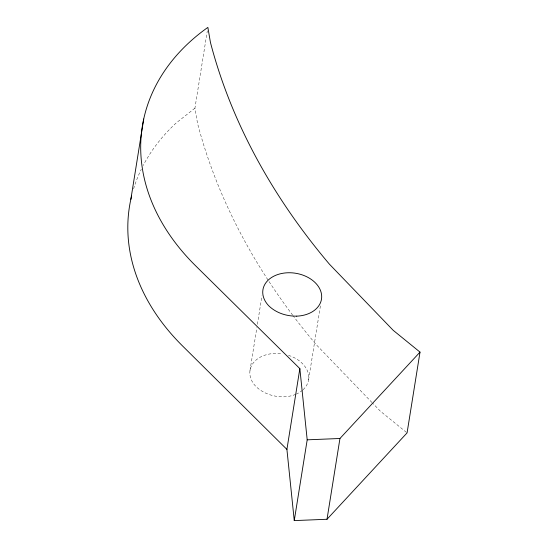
<?xml version="1.0" encoding="UTF-8"?>
<svg xmlns="http://www.w3.org/2000/svg" width="548" height="548" viewBox="0 0 548 548"><rect width="100%" height="100%" fill="white"/><g stroke="black" fill="none" stroke-linecap="round" stroke-linejoin="round"><path stroke-width="0.41" stroke-dasharray="2.74 2.06" d="M292.735 315.244A808.012 585.141 9.1 0 1 197.513 123.252L194.924 108.175L207.322 30.763M249.991 370.537L256.848 327.711M257.389 324.348L261.965 295.804M308.579 379.743L320.71 304.037M194.924 108.175L176.052 123.088A251.046 181.806 9.1 0 0 143.199 165.475M406.424 432.351L380.285 411.11L372.619 403.157M372.024 402.547L316.525 344.993A808.012 585.141 9.1 0 1 293.249 315.936M133.589 188.855A251.046 181.806 9.1 0 1 141.281 169.284M288.495 355.337A29.654 21.461 9.4 0 1 303.071 389.738M302.489 390.251A29.654 21.461 9.4 0 1 296.393 394.053M295.687 394.355A29.654 21.461 9.4 0 1 283.802 396.834C273.822 396.971 263.704 393.765 256.327 386.888A29.654 21.461 9.4 0 1 253.436 362.762A29.654 21.461 9.4 0 1 282.467 353.919"/><path stroke-width="0.82" d="M130.849 199.349L143.72 118.998M286.912 449.394L299.852 368.626L195.773 265.951A251.046 181.806 9.1 0 1 207.863 27.4L210.453 42.477A808.012 585.141 9.1 0 0 329.458 264.218L393.217 330.334L420.015 352.111L407.075 432.886L327.012 519.264L294.255 520.6L286.912 449.394L182.902 346.302A251.046 181.806 9.1 0 1 131.595 196.102M294.255 520.6L307.195 439.825L299.852 368.626M327.012 519.264L339.952 438.489L420.015 352.111M307.195 439.825L339.952 438.489M296.721 316.148C286.748 316.306 276.624 313.134 269.239 306.27A29.654 21.475 9.1 0 1 278.007 274.459A29.654 21.475 9.1 0 1 320.114 289.591A29.654 21.475 9.1 0 1 296.721 316.148"/></g></svg>
